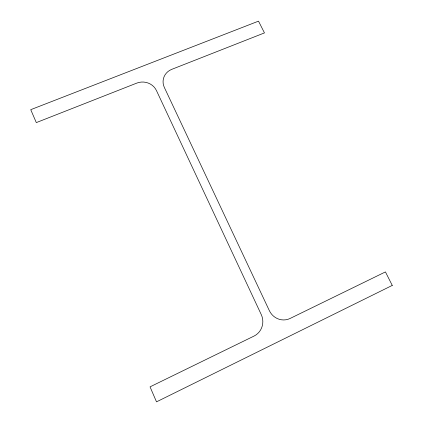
<?xml version="1.0" encoding="UTF-8"?>
<svg xmlns="http://www.w3.org/2000/svg" width="423" height="423" viewBox="0 0 423 423"><rect width="100%" height="100%" fill="white"/><g stroke="black" fill="none" stroke-linecap="round" stroke-linejoin="round"><path stroke-width="0.63" d="M392.264 285.414L156.505 401.85L150.043 386.849L254.012 336.084A16.19 15.662 78.8 0 0 261.261 314.58L156.468 90.585A15.006 14.07 6.3 0 0 136.798 83.098L36.304 122.601L30.736 109.673L258.511 21.15L264.46 32.909L171.796 69.335A14.794 13.816 12.2 0 0 164.346 87.45L269.361 310.667A15.974 15.328 68.8 0 0 290.109 318.456L385.432 271.915L392.264 285.414"/></g></svg>
